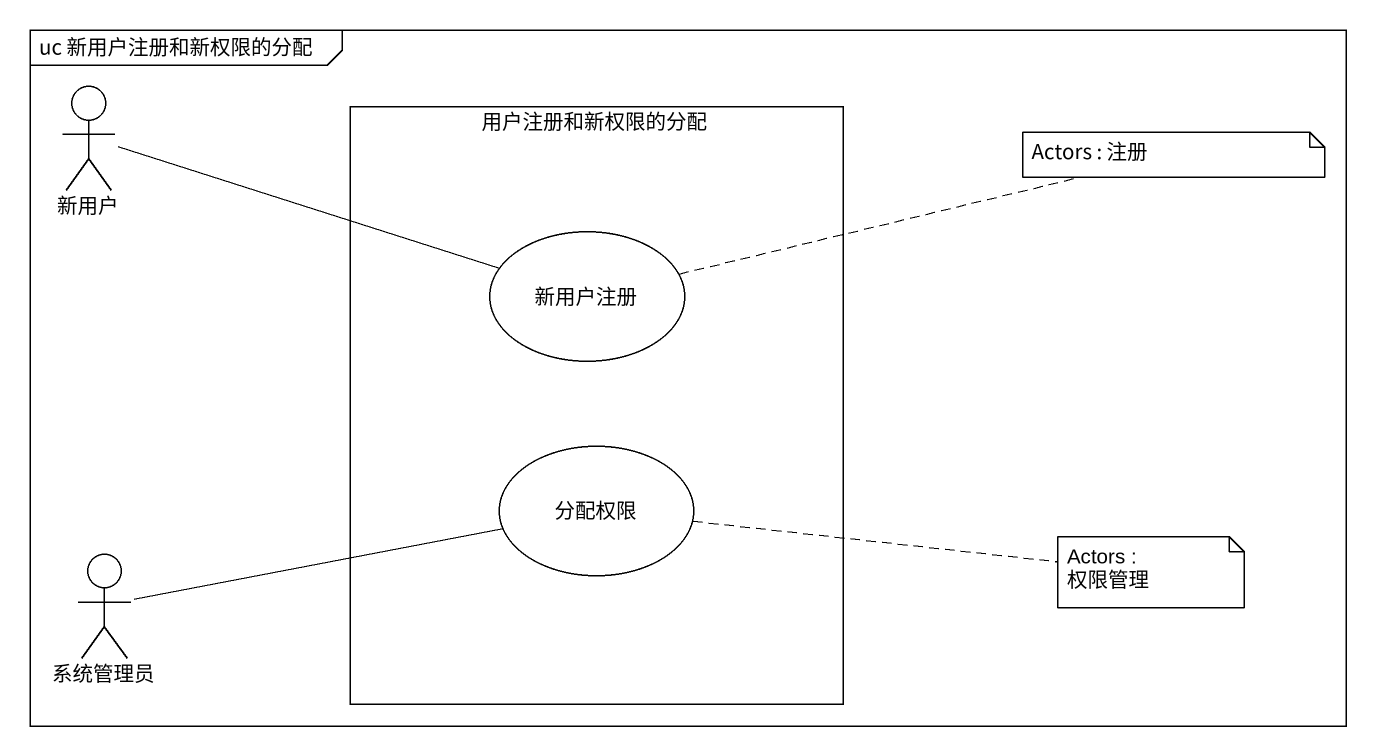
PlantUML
@startuml
mainframe uc 新用户注册和新权限的分配
actor 新用户
rectangle 用户注册和新权限的分配 {
  usecase 新用户注册
  usecase 分配权限
}
actor 系统管理员
新用户 -right- 新用户注册
系统管理员 -right- 分配权限
note right of 新用户注册 : Actors : 注册
note right of 分配权限 : Actors : 权限管理
@enduml
